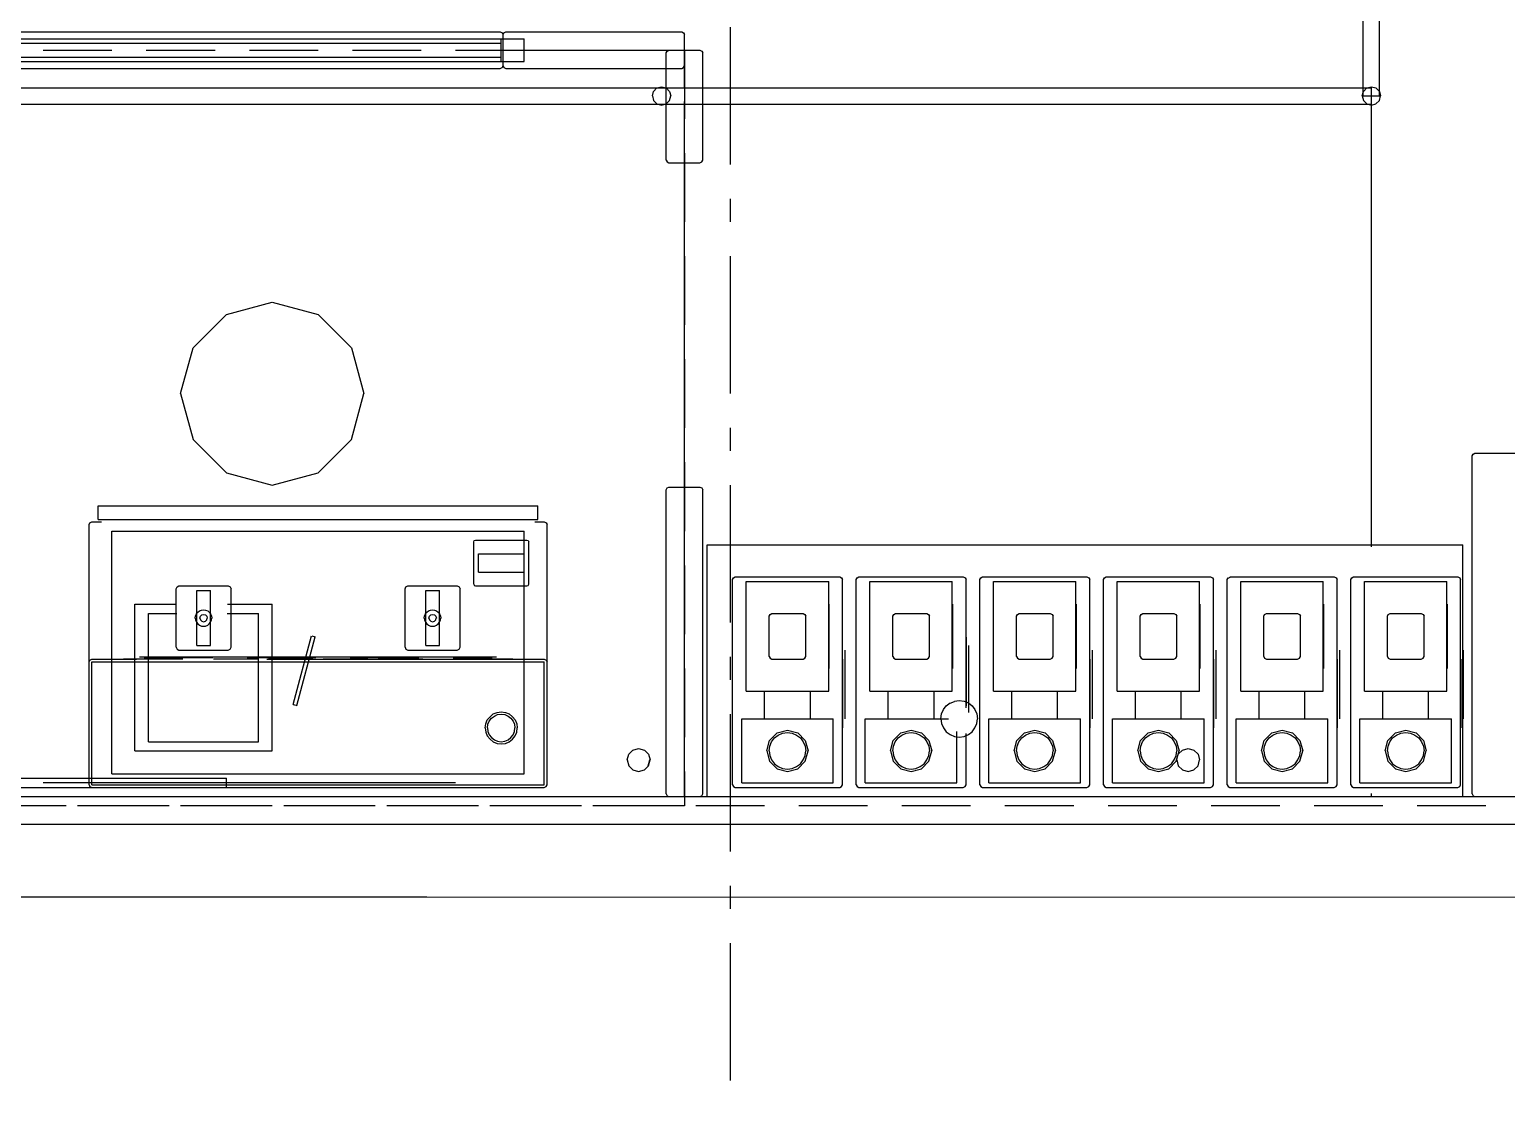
# Model space of a CAD drawing. Extents: x 5 to 836, y 5 to 589.
# Drawn here: x 222.4 to 286.9, y 377 to 423.9 of the extents above; entities that cross this region are included whole.
import ezdxf

# ---------------------------------------------------------------- set-up
doc = ezdxf.new("R2010")
doc.units = 0
doc.linetypes.add('CENTER', pattern=[10, 6, -1.5, 1, -1.5])
doc.linetypes.add('DASHED', pattern=[4.5, 3, -1.5])
for name, color, linetype in [('CENTRE', 4, 'CENTER'), ('CUT', 7, 'CONTINUOUS'), ('DETAIL', 8, 'CONTINUOUS'), ('GA', 4, 'DASHED'), ('MARKING', 4, 'DASHED'), ('OUTLINE', 7, 'CONTINUOUS')]:
    doc.layers.add(name, color=color, linetype=linetype)

msp = doc.modelspace()

# ---------------------------------------------------------------- linework, layer by layer
at = {"layer": 'CENTRE'}
msp.add_line((253, 564), (253, 377), dxfattribs=at)
at = {"layer": 'CUT'}
for p, q in [((243.12, 423.76), (243.2, 423.8)), ((243.2, 423.8), (250.88, 423.8)), ((250.88, 423.8), (250.96, 423.76)), ((217, 423.3), (243, 423.3)), ((243, 422.5), (243, 423.5)), ((243, 423.5), (244, 423.5)), ((243.08, 423.68), (243.12, 423.76)), ((243.08, 422.32), (243.08, 423.68)), ((244, 422.5), (244, 423.5)), ((250.96, 423.76), (251, 423.68)), ((251, 422.32), (251, 423.68)), ((217, 422.7), (243, 422.7)), ((243, 422.5), (244, 422.5)), ((250.2, 422.88), (250.24, 422.96)), ((250.2, 418.2), (250.2, 422.88)), ((250.24, 422.96), (250.32, 423)), ((250.32, 423), (251.68, 423)), ((251.68, 423), (251.76, 422.96)), ((251.76, 422.96), (251.8, 422.88)), ((251.8, 418.2), (251.8, 422.88)), ((243.08, 422.32), (243.12, 422.24)), ((243.12, 422.24), (243.2, 422.2)), ((243.2, 422.2), (250.88, 422.2)), ((250.88, 422.2), (250.96, 422.24)), ((250.96, 422.24), (251, 422.32)), ((250.2, 418.2), (250.24, 418.12)), ((250.24, 418.12), (250.32, 418.08)), ((250.32, 418.08), (251.68, 418.08)), ((251.68, 418.08), (251.76, 418.12)), ((251.76, 418.12), (251.8, 418.2)), ((285.4, 405.28), (285.43, 405.36)), ((285.4, 390.52), (285.4, 405.28)), ((285.44, 405.36), (285.52, 405.4)), ((285.52, 405.4), (312.88, 405.4)), ((250.2, 403.8), (250.24, 403.88)), ((250.2, 390.52), (250.2, 403.8)), ((250.24, 403.88), (250.32, 403.92)), ((250.32, 403.92), (251.68, 403.92)), ((251.68, 403.92), (251.76, 403.88)), ((251.76, 403.88), (251.8, 403.8)), ((251.8, 390.52), (251.8, 403.8)), ((225.12, 390.92), (225.12, 396.28)), ((225.12, 396.28), (244.88, 396.28)), ((244.88, 390.92), (244.88, 396.28)), ((248.5, 392), (248.57, 392.25)), ((248.57, 392.25), (248.75, 392.43)), ((248.75, 392.43), (249, 392.5)), ((249, 392.5), (249.25, 392.43)), ((249.25, 392.43), (249.43, 392.25)), ((249.43, 392.25), (249.5, 392)), ((272.5, 392), (272.57, 392.25)), ((272.57, 392.25), (272.75, 392.43)), ((272.75, 392.43), (273, 392.5)), ((273, 392.5), (273.25, 392.43)), ((273.25, 392.43), (273.43, 392.25)), ((273.43, 392.25), (273.5, 392)), ((248.5, 392), (248.57, 391.75)), ((248.57, 391.75), (248.75, 391.57)), ((248.75, 391.57), (249, 391.5)), ((249, 391.5), (249.25, 391.57)), ((249.25, 391.57), (249.43, 391.75)), ((249.43, 391.75), (249.5, 392)), ((272.5, 392), (272.57, 391.75)), ((272.57, 391.75), (272.75, 391.57)), ((272.75, 391.57), (273, 391.5)), ((273, 391.5), (273.25, 391.57)), ((273.25, 391.57), (273.43, 391.75)), ((273.43, 391.75), (273.5, 392)), ((215, 391.2), (231, 391.2)), ((223, 391.02), (241, 391.02)), ((225.12, 390.92), (244.88, 390.92)), ((231, 390.8), (231, 391.2)), ((203, 390.4), (554.2, 390.4)), ((215, 390.8), (231, 390.8)), ((250.2, 390.52), (250.24, 390.44)), ((250.24, 390.44), (250.32, 390.4)), ((251.68, 390.4), (251.76, 390.44)), ((251.76, 390.44), (251.8, 390.52)), ((285.4, 390.52), (285.44, 390.44)), ((285.44, 390.43), (285.52, 390.4)), ((203, 389.2), (554.2, 389.2)), ((221.33, 386.03), (230.27, 386.02)), ((230.28, 386.02), (239.74, 386.02)), ((239.75, 386.02), (512.99, 386))]:
    msp.add_line(p, q, dxfattribs=at)
at = {"layer": 'DETAIL'}
for p, q in [((216, 423.5), (244, 423.5)), ((217, 423.3), (243, 423.3)), ((243, 422.5), (243, 423.5)), ((243.08, 423.27), (243.08, 423.68)), ((244, 422.5), (244, 423.5)), ((216, 422.5), (244, 422.5)), ((217, 422.7), (243, 422.7)), ((243.08, 422.32), (243.08, 422.59)), ((243.86, 423), (251, 423)), ((251, 421.32), (251, 423)), ((249.6, 421), (249.65, 421.2)), ((249.65, 421.2), (249.8, 421.35)), ((249.8, 421.35), (250, 421.4)), ((250, 421.4), (250.2, 421.35)), ((250.2, 421.35), (250.35, 421.2)), ((250.35, 421.2), (250.4, 421)), ((280.6, 421), (280.65, 421.2)), ((280.65, 421.2), (280.8, 421.35)), ((280.8, 421.35), (281, 421.4)), ((281, 421.4), (281.2, 421.35)), ((281, 401.31), (281, 421.36)), ((281.2, 421.35), (281.35, 421.2)), ((281.35, 421.2), (281.4, 421)), ((249.6, 421), (249.65, 420.8)), ((249.65, 420.8), (249.8, 420.65)), ((249.8, 420.65), (250, 420.6)), ((250, 420.6), (250.2, 420.65)), ((250.2, 420.65), (250.35, 420.8)), ((250.35, 420.8), (250.4, 421)), ((251, 390.4), (251, 420.76)), ((280.6, 421), (280.65, 420.8)), ((280.64, 421), (281.36, 421)), ((280.65, 420.8), (280.8, 420.65)), ((280.8, 420.65), (281, 420.6)), ((281, 420.6), (281.2, 420.65)), ((281.2, 420.65), (281.35, 420.8)), ((281.35, 420.8), (281.4, 421)), ((231, 411.46), (233, 412)), ((233, 412), (235, 411.46)), ((229.54, 410), (231, 411.46)), ((235, 411.46), (236.46, 410)), ((229, 408), (229.54, 410)), ((236.46, 410), (237, 408)), ((229, 408), (229.54, 406)), ((236.46, 406), (237, 408)), ((229.54, 406), (231, 404.54)), ((235, 404.54), (236.46, 406)), ((231, 404.54), (233, 404)), ((233, 404), (235, 404.54)), ((225.4, 402.5), (225.4, 403.1)), ((244.6, 402.5), (244.6, 403.1)), ((226, 391.4), (226, 402)), ((226, 402), (244, 402)), ((244, 391.4), (244, 402)), ((252, 390.4), (252, 401.4)), ((252, 401.4), (285, 401.4)), ((285, 390.4), (285, 401.4)), ((242, 400.2), (242, 401)), ((253.7, 399.8), (257.3, 399.8)), ((259.1, 399.8), (262.7, 399.8)), ((264.5, 399.8), (268.1, 399.8)), ((269.9, 399.8), (273.5, 399.8)), ((275.3, 399.8), (278.9, 399.8)), ((280.7, 399.8), (284.3, 399.8)), ((227, 392.4), (227, 398.8)), ((227, 398.8), (228.81, 398.8)), ((231.05, 398.8), (233, 398.8)), ((233, 392.4), (233, 398.8)), ((227.6, 392.8), (227.6, 398.4)), ((227.6, 398.4), (228.83, 398.4)), ((229.64, 398.2), (229.65, 398.29)), ((229.64, 398.2), (229.65, 398.11)), ((229.65, 398.29), (229.69, 398.38)), ((229.65, 398.11), (229.69, 398.02)), ((229.69, 398.38), (229.75, 398.45)), ((229.69, 398.02), (229.75, 397.95)), ((229.75, 398.45), (229.82, 398.51)), ((229.82, 398.51), (229.91, 398.55)), ((229.84, 398.2), (229.86, 398.28)), ((229.84, 398.2), (229.86, 398.12)), ((229.86, 398.28), (229.92, 398.34)), ((229.86, 398.12), (229.92, 398.06)), ((229.91, 398.55), (230, 398.56)), ((229.92, 398.34), (230, 398.36)), ((229.92, 398.06), (230, 398.04)), ((230, 398.56), (230.09, 398.55)), ((230, 398.36), (230.08, 398.34)), ((230, 398.04), (230.08, 398.06)), ((230.08, 398.34), (230.14, 398.28)), ((230.08, 398.06), (230.14, 398.12)), ((230.09, 398.55), (230.18, 398.51)), ((230.14, 398.28), (230.16, 398.2)), ((230.14, 398.12), (230.16, 398.2)), ((230.18, 398.51), (230.25, 398.45)), ((230.25, 398.45), (230.31, 398.38)), ((230.25, 397.95), (230.31, 398.02)), ((230.31, 398.38), (230.35, 398.29)), ((230.31, 398.02), (230.35, 398.11)), ((230.35, 398.29), (230.36, 398.2)), ((230.35, 398.11), (230.36, 398.2)), ((231.03, 398.4), (232.4, 398.4)), ((232.4, 392.8), (232.4, 398.4)), ((239.64, 398.2), (239.65, 398.29)), ((239.64, 398.2), (239.65, 398.11)), ((239.65, 398.29), (239.69, 398.38)), ((239.65, 398.11), (239.69, 398.02)), ((239.69, 398.38), (239.75, 398.45)), ((239.69, 398.02), (239.75, 397.95)), ((239.75, 398.45), (239.82, 398.51)), ((239.82, 398.51), (239.91, 398.55)), ((239.84, 398.2), (239.86, 398.28)), ((239.84, 398.2), (239.86, 398.12)), ((239.86, 398.28), (239.92, 398.34)), ((239.86, 398.12), (239.92, 398.06)), ((239.91, 398.55), (240, 398.56)), ((239.92, 398.34), (240, 398.36)), ((239.92, 398.06), (240, 398.04)), ((240, 398.56), (240.09, 398.55)), ((240, 398.36), (240.08, 398.34)), ((240, 398.04), (240.08, 398.06)), ((240.08, 398.34), (240.14, 398.28)), ((240.08, 398.06), (240.14, 398.12)), ((240.09, 398.55), (240.18, 398.51)), ((240.14, 398.28), (240.17, 398.2)), ((240.14, 398.12), (240.16, 398.2)), ((240.18, 398.51), (240.25, 398.45)), ((240.25, 398.45), (240.31, 398.38)), ((240.25, 397.95), (240.31, 398.02)), ((240.31, 398.38), (240.35, 398.29)), ((240.31, 398.02), (240.35, 398.11)), ((240.35, 398.29), (240.36, 398.2)), ((240.35, 398.11), (240.36, 398.2)), ((229.75, 397.95), (229.82, 397.89)), ((229.82, 397.89), (229.91, 397.85)), ((229.91, 397.85), (230, 397.84)), ((230, 397.84), (230.09, 397.85)), ((230.09, 397.85), (230.18, 397.89)), ((230.18, 397.89), (230.25, 397.95)), ((239.75, 397.95), (239.82, 397.89)), ((239.82, 397.89), (239.91, 397.85)), ((239.91, 397.85), (240, 397.84)), ((240, 397.84), (240.09, 397.85)), ((240.09, 397.85), (240.18, 397.89)), ((240.18, 397.89), (240.25, 397.95)), ((253.7, 395), (257.3, 395)), ((259.1, 395), (262.7, 395)), ((264.5, 395), (268.1, 395)), ((269.9, 395), (273.5, 395)), ((275.3, 395), (278.9, 395)), ((280.7, 395), (284.3, 395)), ((242.82, 394.08), (243, 394.1)), ((243, 394.1), (243.18, 394.08)), ((262.23, 394.01), (262.31, 394.2)), ((262.31, 394.2), (262.43, 394.37)), ((262.43, 394.37), (262.6, 394.49)), ((262.6, 394.48), (262.8, 394.56)), ((262.79, 394.57), (263, 394.6)), ((263, 394.6), (263.21, 394.57)), ((263.21, 394.57), (263.4, 394.49)), ((263.4, 394.49), (263.57, 394.37)), ((263.57, 394.37), (263.69, 394.2)), ((263.69, 394.2), (263.77, 394.01)), ((242.3, 393.4), (242.32, 393.58)), ((242.32, 393.58), (242.39, 393.75)), ((242.39, 393.75), (242.51, 393.89)), ((242.4, 393.4), (242.42, 393.56)), ((242.42, 393.56), (242.48, 393.7)), ((242.48, 393.7), (242.58, 393.82)), ((242.51, 393.89), (242.65, 394.01)), ((242.58, 393.82), (242.7, 393.92)), ((242.65, 394.01), (242.82, 394.08)), ((242.7, 393.92), (242.84, 393.98)), ((242.84, 393.98), (243, 394)), ((243, 394), (243.16, 393.98)), ((243.16, 393.98), (243.3, 393.92)), ((243.18, 394.08), (243.35, 394.01)), ((243.3, 393.92), (243.42, 393.82)), ((243.35, 394.01), (243.49, 393.89)), ((243.42, 393.82), (243.52, 393.7)), ((243.49, 393.89), (243.61, 393.75)), ((243.52, 393.7), (243.58, 393.56)), ((243.58, 393.56), (243.6, 393.4)), ((243.61, 393.75), (243.68, 393.58)), ((243.68, 393.58), (243.7, 393.4)), ((253.5, 393.8), (257.5, 393.8)), ((258.9, 393.8), (262.53, 393.8)), ((262.2, 393.8), (262.23, 394.01)), ((262.2, 393.8), (262.23, 393.59)), ((262.23, 393.59), (262.31, 393.4)), ((263.69, 393.4), (263.77, 393.59)), ((263.77, 394.01), (263.8, 393.8)), ((263.77, 393.59), (263.8, 393.8)), ((264.3, 393.8), (268.3, 393.8)), ((269.7, 393.8), (273.7, 393.8)), ((275.1, 393.8), (279.1, 393.8)), ((280.5, 393.8), (284.5, 393.8)), ((242.3, 393.4), (242.32, 393.22)), ((242.32, 393.22), (242.39, 393.05)), ((242.39, 393.05), (242.51, 392.91)), ((242.4, 393.4), (242.42, 393.24)), ((242.42, 393.24), (242.48, 393.1)), ((242.48, 393.1), (242.58, 392.98)), ((242.51, 392.91), (242.65, 392.79)), ((242.58, 392.98), (242.7, 392.88)), ((242.7, 392.88), (242.84, 392.82)), ((242.84, 392.82), (243, 392.8)), ((243, 392.8), (243.16, 392.82)), ((243.16, 392.82), (243.3, 392.88)), ((243.3, 392.88), (243.42, 392.98)), ((243.35, 392.79), (243.49, 392.91)), ((243.42, 392.98), (243.52, 393.1)), ((243.49, 392.91), (243.61, 393.05)), ((243.52, 393.1), (243.58, 393.24)), ((243.58, 393.24), (243.6, 393.4)), ((243.61, 393.05), (243.68, 393.22)), ((243.68, 393.22), (243.7, 393.4)), ((254.6, 392.4), (254.72, 392.85)), ((254.72, 392.85), (255.05, 393.18)), ((254.81, 392.8), (254.93, 392.97)), ((254.93, 392.97), (255.1, 393.09)), ((255.05, 393.18), (255.5, 393.3)), ((255.1, 393.09), (255.29, 393.17)), ((255.29, 393.17), (255.5, 393.2)), ((255.5, 393.3), (255.95, 393.18)), ((255.5, 393.2), (255.71, 393.17)), ((255.71, 393.17), (255.9, 393.09)), ((255.9, 393.09), (256.07, 392.97)), ((255.95, 393.18), (256.28, 392.85)), ((256.07, 392.97), (256.19, 392.8)), ((256.28, 392.85), (256.4, 392.4)), ((260, 392.4), (260.12, 392.85)), ((260.12, 392.85), (260.45, 393.18)), ((260.21, 392.8), (260.33, 392.97)), ((260.33, 392.97), (260.5, 393.09)), ((260.45, 393.18), (260.9, 393.3)), ((260.5, 393.09), (260.69, 393.17)), ((260.69, 393.17), (260.9, 393.2)), ((260.9, 393.3), (261.35, 393.18)), ((260.9, 393.2), (261.11, 393.17)), ((261.11, 393.17), (261.3, 393.09)), ((261.3, 393.09), (261.47, 392.97)), ((261.35, 393.18), (261.68, 392.85)), ((261.47, 392.97), (261.59, 392.8)), ((261.68, 392.85), (261.8, 392.4)), ((262.31, 393.4), (262.43, 393.23)), ((262.43, 393.23), (262.6, 393.11)), ((262.6, 393.11), (262.79, 393.03)), ((262.79, 393.03), (263, 393)), ((263, 393), (263.21, 393.03)), ((263.21, 393.03), (263.4, 393.11)), ((263.4, 393.11), (263.57, 393.23)), ((263.57, 393.23), (263.69, 393.4)), ((265.4, 392.4), (265.52, 392.85)), ((265.52, 392.85), (265.85, 393.18)), ((265.61, 392.8), (265.73, 392.97)), ((265.73, 392.97), (265.9, 393.09)), ((265.85, 393.18), (266.3, 393.3)), ((265.9, 393.09), (266.09, 393.17)), ((266.09, 393.17), (266.3, 393.2)), ((266.3, 393.3), (266.75, 393.18)), ((266.3, 393.2), (266.51, 393.17)), ((266.51, 393.17), (266.7, 393.09)), ((266.7, 393.09), (266.87, 392.97)), ((266.75, 393.18), (267.08, 392.85)), ((266.87, 392.97), (266.99, 392.8)), ((267.08, 392.85), (267.2, 392.4)), ((270.8, 392.4), (270.92, 392.85)), ((270.92, 392.85), (271.25, 393.18)), ((271.01, 392.8), (271.13, 392.97)), ((271.13, 392.97), (271.3, 393.09)), ((271.25, 393.18), (271.7, 393.3)), ((271.3, 393.09), (271.49, 393.17)), ((271.49, 393.17), (271.7, 393.2)), ((271.7, 393.3), (272.15, 393.18)), ((271.7, 393.2), (271.91, 393.17)), ((271.91, 393.17), (272.1, 393.09)), ((272.1, 393.09), (272.27, 392.97)), ((272.15, 393.18), (272.48, 392.85)), ((272.27, 392.97), (272.39, 392.8)), ((272.48, 392.85), (272.6, 392.4)), ((276.2, 392.4), (276.32, 392.85)), ((276.32, 392.85), (276.65, 393.18)), ((276.41, 392.8), (276.53, 392.97)), ((276.53, 392.97), (276.7, 393.09)), ((276.65, 393.18), (277.1, 393.3)), ((276.7, 393.09), (276.89, 393.17)), ((276.89, 393.17), (277.1, 393.2)), ((277.1, 393.3), (277.55, 393.18)), ((277.1, 393.2), (277.31, 393.17)), ((277.31, 393.17), (277.5, 393.09)), ((277.5, 393.09), (277.67, 392.97)), ((277.55, 393.18), (277.88, 392.85)), ((277.67, 392.97), (277.79, 392.8)), ((277.88, 392.85), (278, 392.4)), ((281.6, 392.4), (281.72, 392.85)), ((281.72, 392.85), (282.05, 393.18)), ((281.81, 392.8), (281.93, 392.97)), ((281.93, 392.97), (282.1, 393.09)), ((282.05, 393.18), (282.5, 393.3)), ((282.1, 393.09), (282.29, 393.17)), ((282.29, 393.17), (282.5, 393.2)), ((282.5, 393.3), (282.95, 393.18)), ((282.5, 393.2), (282.71, 393.17)), ((282.71, 393.17), (282.9, 393.09)), ((282.9, 393.09), (283.07, 392.97)), ((282.95, 393.18), (283.28, 392.85)), ((283.07, 392.97), (283.19, 392.8)), ((283.28, 392.85), (283.4, 392.4)), ((227, 392.4), (233, 392.4)), ((227.6, 392.8), (232.4, 392.8)), ((242.65, 392.79), (242.82, 392.72)), ((242.82, 392.72), (243, 392.7)), ((243, 392.7), (243.18, 392.72)), ((243.18, 392.72), (243.35, 392.79)), ((248.5, 392), (248.57, 392.25)), ((248.57, 392.25), (248.75, 392.43)), ((248.75, 392.43), (249, 392.5)), ((249, 392.5), (249.25, 392.43)), ((249.25, 392.43), (249.43, 392.25)), ((249.43, 392.25), (249.5, 392)), ((254.6, 392.4), (254.72, 391.95)), ((254.7, 392.4), (254.73, 392.61)), ((254.7, 392.4), (254.73, 392.19)), ((254.73, 392.61), (254.81, 392.8)), ((254.73, 392.19), (254.81, 392)), ((256.19, 392.8), (256.27, 392.61)), ((256.19, 392), (256.27, 392.19)), ((256.27, 392.61), (256.3, 392.4)), ((256.27, 392.19), (256.3, 392.4)), ((256.28, 391.95), (256.4, 392.4)), ((260, 392.4), (260.12, 391.95)), ((260.1, 392.4), (260.13, 392.61)), ((260.1, 392.4), (260.13, 392.19)), ((260.13, 392.61), (260.21, 392.8)), ((260.13, 392.19), (260.21, 392)), ((261.59, 392.8), (261.67, 392.61)), ((261.59, 392), (261.67, 392.19)), ((261.67, 392.61), (261.7, 392.4)), ((261.67, 392.19), (261.7, 392.4)), ((261.68, 391.95), (261.8, 392.4)), ((265.4, 392.4), (265.52, 391.95)), ((265.5, 392.4), (265.53, 392.61)), ((265.5, 392.4), (265.53, 392.19)), ((265.53, 392.61), (265.61, 392.8)), ((265.53, 392.19), (265.61, 392)), ((266.99, 392.8), (267.07, 392.61)), ((266.99, 392), (267.07, 392.19)), ((267.07, 392.61), (267.1, 392.4)), ((267.07, 392.19), (267.1, 392.4)), ((267.08, 391.95), (267.2, 392.4)), ((270.8, 392.4), (270.92, 391.95)), ((270.9, 392.4), (270.93, 392.61)), ((270.9, 392.4), (270.93, 392.19)), ((270.93, 392.61), (271.01, 392.8)), ((270.93, 392.19), (271.01, 392)), ((272.39, 392.8), (272.47, 392.61)), ((272.39, 392), (272.47, 392.19)), ((272.47, 392.61), (272.5, 392.4)), ((272.47, 392.19), (272.5, 392.4)), ((272.48, 391.95), (272.6, 392.4)), ((276.2, 392.4), (276.32, 391.95)), ((276.3, 392.4), (276.33, 392.61)), ((276.3, 392.4), (276.33, 392.19)), ((276.33, 392.61), (276.41, 392.8)), ((276.33, 392.19), (276.41, 392)), ((277.79, 392.8), (277.87, 392.61)), ((277.79, 392), (277.87, 392.19)), ((277.87, 392.61), (277.9, 392.4)), ((277.87, 392.19), (277.9, 392.4)), ((277.88, 391.95), (278, 392.4)), ((281.6, 392.4), (281.72, 391.95)), ((281.7, 392.4), (281.73, 392.61)), ((281.7, 392.4), (281.73, 392.19)), ((281.73, 392.61), (281.81, 392.8)), ((281.73, 392.19), (281.81, 392)), ((283.19, 392.8), (283.27, 392.61)), ((283.19, 392), (283.27, 392.19)), ((283.27, 392.61), (283.3, 392.4)), ((283.27, 392.19), (283.3, 392.4)), ((283.28, 391.95), (283.4, 392.4)), ((248.5, 392), (248.57, 391.75)), ((248.57, 391.75), (248.75, 391.57)), ((248.75, 391.57), (249, 391.5)), ((249, 391.5), (249.25, 391.57)), ((249.25, 391.57), (249.43, 391.75)), ((249.42, 391.75), (249.49, 392)), ((254.72, 391.95), (255.05, 391.62)), ((254.81, 392), (254.93, 391.83)), ((254.93, 391.83), (255.1, 391.71)), ((255.05, 391.62), (255.5, 391.5)), ((255.1, 391.71), (255.29, 391.63)), ((255.29, 391.63), (255.5, 391.6)), ((255.5, 391.6), (255.71, 391.63)), ((255.5, 391.5), (255.95, 391.62)), ((255.71, 391.63), (255.9, 391.71)), ((255.9, 391.71), (256.07, 391.83)), ((255.95, 391.62), (256.28, 391.95)), ((256.07, 391.83), (256.19, 392)), ((260.12, 391.95), (260.45, 391.62)), ((260.21, 392), (260.33, 391.83)), ((260.33, 391.83), (260.5, 391.71)), ((260.45, 391.62), (260.9, 391.5)), ((260.5, 391.71), (260.69, 391.63)), ((260.69, 391.63), (260.9, 391.6)), ((260.9, 391.6), (261.11, 391.63)), ((260.9, 391.5), (261.35, 391.62)), ((261.11, 391.63), (261.3, 391.71)), ((261.3, 391.71), (261.47, 391.83)), ((261.35, 391.62), (261.68, 391.95)), ((261.47, 391.83), (261.59, 392)), ((265.52, 391.95), (265.85, 391.62)), ((265.61, 392), (265.73, 391.83)), ((265.73, 391.83), (265.9, 391.71)), ((265.85, 391.62), (266.3, 391.5)), ((265.9, 391.71), (266.09, 391.63)), ((266.09, 391.63), (266.3, 391.6)), ((266.3, 391.6), (266.51, 391.63)), ((266.3, 391.5), (266.75, 391.62)), ((266.51, 391.63), (266.7, 391.71)), ((266.7, 391.71), (266.87, 391.83)), ((266.75, 391.62), (267.08, 391.95)), ((266.87, 391.83), (266.99, 392)), ((270.92, 391.95), (271.25, 391.62)), ((271.01, 392), (271.13, 391.83)), ((271.13, 391.83), (271.3, 391.71)), ((271.25, 391.62), (271.7, 391.5)), ((271.3, 391.71), (271.49, 391.63)), ((271.49, 391.63), (271.7, 391.6)), ((271.7, 391.6), (271.91, 391.63)), ((271.7, 391.5), (272.15, 391.62)), ((271.91, 391.63), (272.1, 391.71)), ((272.1, 391.71), (272.27, 391.83)), ((272.15, 391.62), (272.48, 391.95)), ((272.27, 391.83), (272.39, 392)), ((276.32, 391.95), (276.65, 391.62)), ((276.41, 392), (276.53, 391.83)), ((276.53, 391.83), (276.7, 391.71)), ((276.65, 391.62), (277.1, 391.5)), ((276.7, 391.71), (276.89, 391.63)), ((276.89, 391.63), (277.1, 391.6)), ((277.1, 391.6), (277.31, 391.63)), ((277.1, 391.5), (277.55, 391.62)), ((277.31, 391.63), (277.5, 391.71)), ((277.5, 391.71), (277.67, 391.83)), ((277.55, 391.62), (277.88, 391.95)), ((277.67, 391.83), (277.79, 392)), ((281.72, 391.95), (282.05, 391.62)), ((281.81, 392), (281.93, 391.83)), ((281.93, 391.83), (282.1, 391.71)), ((282.05, 391.62), (282.5, 391.5)), ((282.1, 391.71), (282.29, 391.63)), ((282.29, 391.63), (282.5, 391.6)), ((282.5, 391.6), (282.71, 391.63)), ((282.5, 391.5), (282.95, 391.62)), ((282.71, 391.63), (282.9, 391.71)), ((282.9, 391.71), (283.07, 391.83)), ((282.95, 391.62), (283.28, 391.95)), ((283.07, 391.83), (283.19, 392)), ((215, 391.2), (231, 391.2)), ((225.12, 390.92), (244.88, 390.92)), ((226, 391.4), (244, 391.4)), ((231, 390.8), (231, 391.2)), ((253.5, 391), (257.5, 391)), ((258.9, 391), (262.9, 391)), ((264.3, 391), (268.3, 391)), ((269.7, 391), (273.7, 391)), ((275.1, 391), (279.1, 391)), ((280.5, 391), (284.5, 391)), ((205.38, 390.4), (554.2, 390.4)), ((215, 390.8), (231, 390.8)), ((281, 390.4), (281, 390.54)), ((222.59, 389.2), (539.67, 389.2))]:
    msp.add_line(p, q, dxfattribs=at)
at = {"layer": 'GA'}
for p, q in [((205, 423), (251, 423)), ((251, 423), (251, 390)), ((313, 390), (203, 390)), ((313, 390), (203, 390)), ((251, 390), (205, 390))]:
    msp.add_line(p, q, dxfattribs=at)
at = {"layer": 'MARKING'}
for p, q in [((229.7, 397), (229.7, 399.4)), ((229.7, 399.4), (230.3, 399.4)), ((230.3, 397), (230.3, 399.4)), ((239.7, 399.4), (240.3, 399.4)), ((239.7, 397), (239.7, 399.4)), ((240.3, 397), (240.3, 399.4)), ((257.92, 393.4), (257.92, 397.4)), ((263.32, 394.37), (263.32, 397.4)), ((268.72, 393.4), (268.72, 397.4)), ((274.12, 393.4), (274.12, 397.4)), ((279.52, 393.4), (279.52, 397.4)), ((284.92, 393.4), (284.92, 397.4)), ((229.7, 397), (230.3, 397)), ((239.7, 397), (240.3, 397)), ((258.02, 393.8), (258.02, 397)), ((263.42, 394.08), (263.42, 397)), ((268.82, 393.8), (268.82, 397)), ((274.22, 393.8), (274.22, 397)), ((279.62, 393.8), (279.62, 397)), ((285.02, 393.8), (285.02, 397)), ((227.4, 396.48), (242.6, 396.48))]:
    msp.add_line(p, q, dxfattribs=at)
at = {"layer": 'OUTLINE'}
for p, q in [((280.64, 421), (280.64, 430.35)), ((281.36, 421), (281.36, 430.35)), ((219.27, 423.8), (242.96, 423.8)), ((242.96, 423.8), (243.04, 423.76)), ((243.12, 423.76), (243.2, 423.8)), ((243.2, 423.8), (250.88, 423.8)), ((250.88, 423.8), (250.96, 423.76)), ((243.04, 423.76), (243.08, 423.68)), ((243.08, 423.68), (243.12, 423.76)), ((250.96, 423.76), (251, 423.68)), ((251, 422.32), (251, 423.68)), ((250.2, 422.88), (250.24, 422.96)), ((250.2, 421.37), (250.2, 422.88)), ((250.24, 422.96), (250.32, 423)), ((250.32, 423), (251.68, 423)), ((251.68, 423), (251.76, 422.96)), ((251.76, 422.96), (251.8, 422.88)), ((251.8, 421.37), (251.8, 422.88)), ((219.27, 422.2), (242.96, 422.2)), ((242.96, 422.2), (243.04, 422.24)), ((243.05, 422.24), (243.09, 422.33)), ((243.08, 422.32), (243.12, 422.24)), ((243.12, 422.24), (243.2, 422.2)), ((243.2, 422.2), (250.88, 422.2)), ((250.88, 422.2), (250.96, 422.24)), ((250.96, 422.24), (251, 422.32)), ((219, 421.36), (281, 421.36)), ((219, 420.64), (281, 420.64)), ((250.2, 418.2), (250.2, 420.82)), ((251.8, 418.2), (251.8, 420.82)), ((250.2, 418.2), (250.24, 418.12)), ((250.24, 418.12), (250.32, 418.08)), ((250.32, 418.08), (251.68, 418.08)), ((251.68, 418.08), (251.76, 418.12)), ((251.76, 418.12), (251.8, 418.2)), ((285.4, 405.28), (285.44, 405.36)), ((285.4, 390.52), (285.4, 405.28)), ((285.44, 405.36), (285.52, 405.4)), ((285.52, 405.4), (312.88, 405.4)), ((250.2, 403.8), (250.24, 403.88)), ((250.2, 390.52), (250.2, 403.8)), ((250.24, 403.88), (250.32, 403.92)), ((250.32, 403.92), (251.68, 403.92)), ((251.68, 403.92), (251.76, 403.88)), ((251.76, 403.88), (251.8, 403.8)), ((251.8, 390.52), (251.8, 403.8)), ((225.4, 403.1), (244.6, 403.1)), ((225.4, 402.5), (244.6, 402.5)), ((225, 402.28), (225.04, 402.36)), ((225, 390.92), (225, 402.28)), ((225.04, 402.36), (225.12, 402.4)), ((225.12, 402.4), (225.54, 402.4)), ((244.46, 402.4), (244.88, 402.4)), ((244.88, 402.4), (244.96, 402.36)), ((244.96, 402.36), (245, 402.28)), ((245, 390.92), (245, 402.28)), ((241.8, 401.52), (241.82, 401.58)), ((241.8, 399.68), (241.8, 401.52)), ((241.82, 401.58), (241.88, 401.6)), ((241.88, 401.6), (244.12, 401.6)), ((244.12, 401.6), (244.18, 401.58)), ((244.18, 401.58), (244.2, 401.52)), ((244.2, 399.68), (244.2, 401.52)), ((242, 401), (244, 401)), ((242, 400.2), (244, 400.2)), ((253.1, 399.88), (253.14, 399.96)), ((253.14, 399.96), (253.22, 400)), ((253.22, 400), (257.78, 400)), ((257.78, 400), (257.86, 399.96)), ((257.86, 399.96), (257.9, 399.88)), ((258.5, 399.88), (258.54, 399.96)), ((258.54, 399.96), (258.62, 400)), ((258.62, 400), (263.18, 400)), ((263.18, 400), (263.26, 399.96)), ((263.26, 399.96), (263.3, 399.88)), ((263.9, 399.88), (263.94, 399.96)), ((263.94, 399.96), (264.02, 400)), ((264.02, 400), (268.58, 400)), ((268.58, 400), (268.66, 399.96)), ((268.66, 399.96), (268.7, 399.88)), ((269.3, 399.88), (269.34, 399.96)), ((269.34, 399.96), (269.42, 400)), ((269.42, 400), (273.98, 400)), ((273.98, 400), (274.06, 399.96)), ((274.06, 399.96), (274.1, 399.88)), ((274.7, 399.88), (274.74, 399.96)), ((274.75, 399.94), (274.83, 399.98)), ((274.82, 400), (279.38, 400)), ((279.38, 400), (279.46, 399.96)), ((279.46, 399.96), (279.5, 399.88)), ((280.1, 399.88), (280.14, 399.96)), ((280.14, 399.96), (280.22, 400)), ((280.22, 400), (284.78, 400)), ((284.78, 400), (284.86, 399.96)), ((284.86, 399.96), (284.9, 399.88)), ((228.8, 399.48), (228.84, 399.56)), ((228.8, 396.92), (228.8, 399.48)), ((228.84, 399.56), (228.92, 399.6)), ((228.92, 399.6), (231.08, 399.6)), ((231.08, 399.6), (231.16, 399.56)), ((231.16, 399.56), (231.2, 399.48)), ((231.2, 396.92), (231.2, 399.48)), ((238.8, 399.48), (238.84, 399.56)), ((238.8, 396.92), (238.8, 399.48)), ((238.84, 399.56), (238.92, 399.6)), ((238.92, 399.6), (241.08, 399.6)), ((241.08, 399.6), (241.16, 399.56)), ((241.16, 399.56), (241.2, 399.48)), ((241.2, 396.92), (241.2, 399.48)), ((241.8, 399.68), (241.82, 399.62)), ((241.82, 399.62), (241.88, 399.6)), ((241.88, 399.6), (244.12, 399.6)), ((244.12, 399.6), (244.18, 399.62)), ((244.18, 399.62), (244.2, 399.68)), ((253.1, 390.92), (253.1, 399.88)), ((253.7, 395), (253.7, 399.8)), ((257.3, 395), (257.3, 399.8)), ((257.9, 390.92), (257.9, 399.88)), ((258.5, 390.92), (258.5, 399.88)), ((259.1, 395), (259.1, 399.8)), ((262.7, 395), (262.7, 399.8)), ((263.3, 394.28), (263.3, 399.88)), ((263.9, 390.92), (263.9, 399.88)), ((264.5, 395), (264.5, 399.8)), ((268.1, 395), (268.1, 399.8)), ((268.7, 390.92), (268.7, 399.88)), ((269.3, 390.92), (269.3, 399.88)), ((269.9, 395), (269.9, 399.8)), ((273.5, 395), (273.5, 399.8)), ((274.1, 390.92), (274.1, 399.88)), ((274.7, 390.92), (274.7, 399.88)), ((275.3, 395), (275.3, 399.8)), ((278.9, 395), (278.9, 399.8)), ((279.5, 390.92), (279.5, 399.88)), ((280.1, 390.92), (280.1, 399.88)), ((280.7, 395), (280.7, 399.8)), ((284.3, 395), (284.3, 399.8)), ((284.9, 390.92), (284.9, 399.88)), ((257.32, 396), (257.32, 398.8)), ((262.72, 396), (262.72, 398.8)), ((268.12, 396), (268.12, 398.8)), ((273.52, 396), (273.52, 398.8)), ((278.92, 396), (278.92, 398.8)), ((284.32, 396), (284.32, 398.8)), ((254.7, 398.28), (254.74, 398.36)), ((254.7, 396.52), (254.7, 398.28)), ((254.74, 398.36), (254.82, 398.4)), ((254.82, 398.4), (256.18, 398.4)), ((256.18, 398.4), (256.26, 398.36)), ((256.26, 398.36), (256.3, 398.28)), ((256.3, 396.52), (256.3, 398.28)), ((260.1, 398.28), (260.14, 398.36)), ((260.1, 396.52), (260.1, 398.28)), ((260.14, 398.36), (260.22, 398.4)), ((260.22, 398.4), (261.58, 398.4)), ((261.58, 398.4), (261.66, 398.36)), ((261.66, 398.36), (261.7, 398.28)), ((261.7, 396.52), (261.7, 398.28)), ((265.5, 398.28), (265.54, 398.36)), ((265.5, 396.52), (265.5, 398.28)), ((265.54, 398.36), (265.62, 398.4)), ((265.62, 398.4), (266.98, 398.4)), ((266.98, 398.4), (267.06, 398.36)), ((267.06, 398.36), (267.1, 398.28)), ((267.1, 396.52), (267.1, 398.28)), ((270.9, 398.28), (270.94, 398.36)), ((270.9, 396.52), (270.9, 398.28)), ((270.94, 398.36), (271.02, 398.4)), ((271.02, 398.4), (272.38, 398.4)), ((272.38, 398.4), (272.46, 398.36)), ((272.46, 398.36), (272.5, 398.28)), ((272.5, 396.52), (272.5, 398.28)), ((276.3, 398.28), (276.34, 398.36)), ((276.3, 396.52), (276.3, 398.28)), ((276.34, 398.36), (276.42, 398.4)), ((276.42, 398.4), (277.78, 398.4)), ((277.78, 398.4), (277.86, 398.36)), ((277.86, 398.36), (277.9, 398.28)), ((277.9, 396.52), (277.9, 398.28)), ((281.7, 398.28), (281.74, 398.36)), ((281.7, 396.52), (281.7, 398.28)), ((281.74, 398.36), (281.82, 398.4)), ((281.82, 398.4), (283.18, 398.4)), ((283.18, 398.4), (283.26, 398.36)), ((283.26, 398.36), (283.3, 398.28)), ((283.3, 396.52), (283.3, 398.28)), ((233.92, 394.42), (234.72, 397.42)), ((234.08, 394.38), (234.88, 397.38)), ((234.73, 397.42), (234.87, 397.38)), ((228.8, 396.92), (228.84, 396.84)), ((228.84, 396.84), (228.92, 396.8)), ((228.92, 396.8), (231.08, 396.8)), ((231.08, 396.8), (231.16, 396.84)), ((231.16, 396.84), (231.2, 396.92)), ((238.8, 396.92), (238.84, 396.84)), ((238.84, 396.84), (238.92, 396.8)), ((238.92, 396.8), (241.08, 396.8)), ((241.08, 396.8), (241.16, 396.84)), ((241.16, 396.84), (241.2, 396.92)), ((225, 396.28), (225.04, 396.36)), ((225.04, 396.36), (225.12, 396.4)), ((225.12, 396.4), (227.07, 396.4)), ((226.5, 396.42), (229.1, 396.42)), ((227.2, 396.5), (242.8, 396.5)), ((230.43, 396.42), (232.37, 396.42)), ((232.77, 396.4), (244.88, 396.4)), ((232.83, 396.42), (234.77, 396.42)), ((235.23, 396.42), (237.17, 396.42)), ((237.63, 396.42), (239.57, 396.42)), ((240.9, 396.42), (243.5, 396.42)), ((244.88, 396.4), (244.96, 396.36)), ((244.96, 396.36), (245, 396.28)), ((254.7, 396.52), (254.74, 396.44)), ((254.74, 396.44), (254.82, 396.4)), ((254.82, 396.4), (256.18, 396.4)), ((256.18, 396.4), (256.26, 396.44)), ((256.26, 396.44), (256.3, 396.52)), ((260.1, 396.52), (260.14, 396.44)), ((260.14, 396.44), (260.22, 396.4)), ((260.22, 396.4), (261.58, 396.4)), ((261.58, 396.4), (261.66, 396.44)), ((261.66, 396.44), (261.7, 396.52)), ((265.5, 396.52), (265.54, 396.44)), ((265.54, 396.44), (265.62, 396.4)), ((265.62, 396.4), (266.98, 396.4)), ((266.98, 396.4), (267.06, 396.44)), ((267.06, 396.44), (267.1, 396.52)), ((270.9, 396.52), (270.94, 396.44)), ((270.94, 396.44), (271.02, 396.4)), ((271.02, 396.4), (272.38, 396.4)), ((272.38, 396.4), (272.46, 396.44)), ((272.46, 396.44), (272.5, 396.52)), ((276.3, 396.52), (276.34, 396.44)), ((276.34, 396.44), (276.42, 396.4)), ((276.42, 396.4), (277.78, 396.4)), ((277.78, 396.4), (277.86, 396.44)), ((277.86, 396.44), (277.9, 396.52)), ((281.7, 396.52), (281.74, 396.44)), ((281.74, 396.44), (281.82, 396.4)), ((281.82, 396.4), (283.18, 396.4)), ((283.18, 396.4), (283.26, 396.44)), ((283.26, 396.44), (283.3, 396.52)), ((254.5, 393.8), (254.5, 395)), ((256.5, 393.8), (256.5, 395)), ((259.9, 393.8), (259.9, 395)), ((261.9, 393.8), (261.9, 395)), ((265.3, 393.8), (265.3, 395)), ((267.3, 393.8), (267.3, 395)), ((270.7, 393.8), (270.7, 395)), ((272.7, 393.8), (272.7, 395)), ((276.1, 393.8), (276.1, 395)), ((278.1, 393.8), (278.1, 395)), ((281.5, 393.8), (281.5, 395)), ((283.5, 393.8), (283.5, 395)), ((233.92, 394.42), (233.96, 394.41)), ((233.93, 394.42), (234.04, 394.39)), ((234.04, 394.39), (234.08, 394.38)), ((253.5, 391), (253.5, 393.8)), ((257.5, 391), (257.5, 393.8)), ((258.9, 391), (258.9, 393.8)), ((264.3, 391), (264.3, 393.8)), ((268.3, 391), (268.3, 393.8)), ((269.7, 391), (269.7, 393.8)), ((273.7, 391), (273.7, 393.8)), ((275.1, 391), (275.1, 393.8)), ((279.1, 391), (279.1, 393.8)), ((280.5, 391), (280.5, 393.8)), ((284.5, 391), (284.5, 393.8)), ((262.9, 391), (262.9, 393.24)), ((263.3, 390.92), (263.3, 393.16)), ((223, 391.02), (241, 391.02)), ((225, 390.92), (225.04, 390.83)), ((244.96, 390.84), (245, 390.92)), ((253.1, 390.92), (253.14, 390.84)), ((257.86, 390.84), (257.9, 390.92)), ((258.5, 390.92), (258.54, 390.84)), ((263.26, 390.84), (263.3, 390.92)), ((263.9, 390.92), (263.94, 390.84)), ((268.66, 390.84), (268.7, 390.92)), ((269.3, 390.92), (269.34, 390.84)), ((274.06, 390.84), (274.1, 390.92)), ((274.7, 390.92), (274.74, 390.84)), ((279.46, 390.84), (279.5, 390.92)), ((280.1, 390.92), (280.14, 390.84)), ((284.86, 390.84), (284.9, 390.92)), ((225.04, 390.84), (225.12, 390.8)), ((225.04, 390.84), (225.12, 390.8)), ((225.12, 390.8), (244.88, 390.8)), ((244.88, 390.8), (244.96, 390.84)), ((250.2, 390.52), (250.24, 390.44)), ((250.24, 390.44), (250.32, 390.4)), ((250.32, 390.4), (251.68, 390.4)), ((251.68, 390.4), (251.76, 390.44)), ((251.76, 390.44), (251.8, 390.52)), ((253.14, 390.84), (253.22, 390.8)), ((253.22, 390.8), (257.78, 390.8)), ((257.78, 390.8), (257.86, 390.84)), ((258.54, 390.84), (258.62, 390.8)), ((258.62, 390.8), (263.18, 390.8)), ((263.18, 390.8), (263.26, 390.84)), ((263.94, 390.84), (264.02, 390.8)), ((264.02, 390.8), (268.58, 390.8)), ((268.58, 390.8), (268.66, 390.84)), ((269.34, 390.84), (269.42, 390.8)), ((269.42, 390.8), (273.98, 390.8)), ((273.98, 390.8), (274.06, 390.84)), ((274.74, 390.84), (274.82, 390.8)), ((274.82, 390.8), (279.38, 390.8)), ((279.38, 390.8), (279.46, 390.84)), ((280.14, 390.84), (280.22, 390.8)), ((280.22, 390.8), (284.78, 390.8)), ((284.78, 390.8), (284.86, 390.84)), ((285.4, 390.52), (285.44, 390.44)), ((285.44, 390.44), (285.52, 390.4)), ((285.52, 390.4), (312.88, 390.4))]:
    msp.add_line(p, q, dxfattribs=at)

doc.saveas('drawing.dxf')
